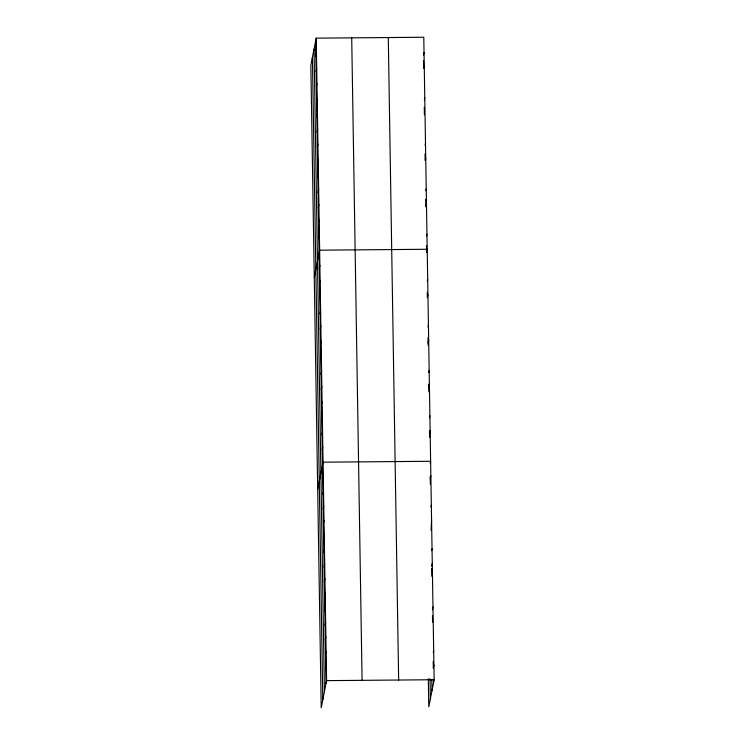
<?xml version="1.0" encoding="UTF-8"?>
<svg xmlns="http://www.w3.org/2000/svg" width="745" height="745" viewBox="0 0 745 745"><rect width="100%" height="100%" fill="white"/><g stroke="black" fill="none" stroke-linecap="round" stroke-linejoin="round"><path stroke-width="1.12" d="M316.215 38.153L310.851 65.262L321.216 707.75L326.58 680.632L316.215 38.153L423.784 37.25L434.149 679.738L428.785 706.847L428.328 678.844M315.871 56.266L316.467 53.295M316.122 71.408L316.709 68.438M316.364 86.55L316.951 83.58M316.606 101.702L317.193 98.731M316.849 116.844L317.435 113.873M317.1 131.986L317.687 129.015M317.342 147.128L317.929 144.158M317.584 162.27L318.171 159.309M317.826 177.422L318.413 174.451M318.068 192.564L318.664 189.593M318.32 207.706L318.907 204.735M318.562 222.848L319.149 219.877M318.804 238L319.391 235.029M314.269 277.289L319.642 250.171L427.211 249.268L426.615 252.238L426.512 245.748M319.298 268.284L319.884 265.313M319.54 283.426L320.127 280.455M319.782 298.577L320.369 295.607M320.024 313.719L320.62 310.749M320.276 328.862L320.862 325.891M320.518 344.004L321.104 341.033M320.76 359.146L321.346 356.185M321.002 374.297L321.589 371.327M321.253 389.439L321.84 386.469M321.495 404.582L322.082 401.611M321.738 419.724L322.324 416.753M321.98 434.875L322.566 431.904M322.222 450.017L322.818 447.047M317.687 489.307L323.06 462.189L430.629 461.285L430.238 463.269M322.706 479.724L323.293 476.753M322.939 494.289L323.526 491.318M323.172 508.844L323.768 505.883M323.414 523.409L324.001 520.438M323.647 537.974L324.233 535.003M323.879 552.539L324.466 549.568M423.439 55.363L424.026 52.392M324.112 567.103L324.699 564.133M324.354 581.668L324.941 578.697M324.587 596.224L325.174 593.253M424.371 99.811L424.762 97.828M324.82 610.788L325.407 607.818M325.053 625.353L325.639 622.382M325.286 639.918L325.882 636.947M425.106 145.238L425.497 143.263M325.528 654.482L326.114 651.512M425.348 160.38L425.74 158.406M325.761 669.038L326.347 666.067M425.842 190.673L426.233 188.69M426.475 203.841L425.889 206.803L425.767 199.232M426.568 236.109L426.96 234.126M427.304 281.536L427.695 279.561M427.937 294.703L427.351 297.674L427.267 292.263M428.04 326.971L428.431 324.988M428.086 343.11L428.673 340.139M428.766 372.407L429.157 370.423M428.822 388.536L429.409 385.565M429.502 417.833L429.893 415.859M429.548 433.972L430.135 431.001M430.275 478.821L430.861 475.85M430.936 506.954L431.336 504.98M431.569 519.544L431.104 530.356M431.644 550.648L432.035 548.665M431.681 566.2L432.268 563.229M432.389 609.885L432.975 606.914M433.292 652.592L433.683 650.609M433.916 665.173L433.329 668.144L433.217 661.42M326.58 680.632L434.149 679.738M423.533 60.773L423.654 68.344M424.278 107.289L424.399 114.86M425.032 153.805L425.134 160.296M427.993 337.699L428.124 345.27M428.748 384.215L428.869 391.786M429.502 430.722L429.604 437.213M430.238 476.586L430.368 484.427M431.718 568.444L431.849 576.285M432.482 615.491L432.584 622.215M433.506 679.347L433.562 682.699M431.802 679.468L431.988 690.671M430.033 678.714L430.359 698.885M388.285 37.548L398.649 680.027M351.714 37.855L362.079 680.334M315.629 41.124L325.993 683.603M314.055 49.086L324.42 691.574M312.425 57.3L322.79 699.779"/></g></svg>
